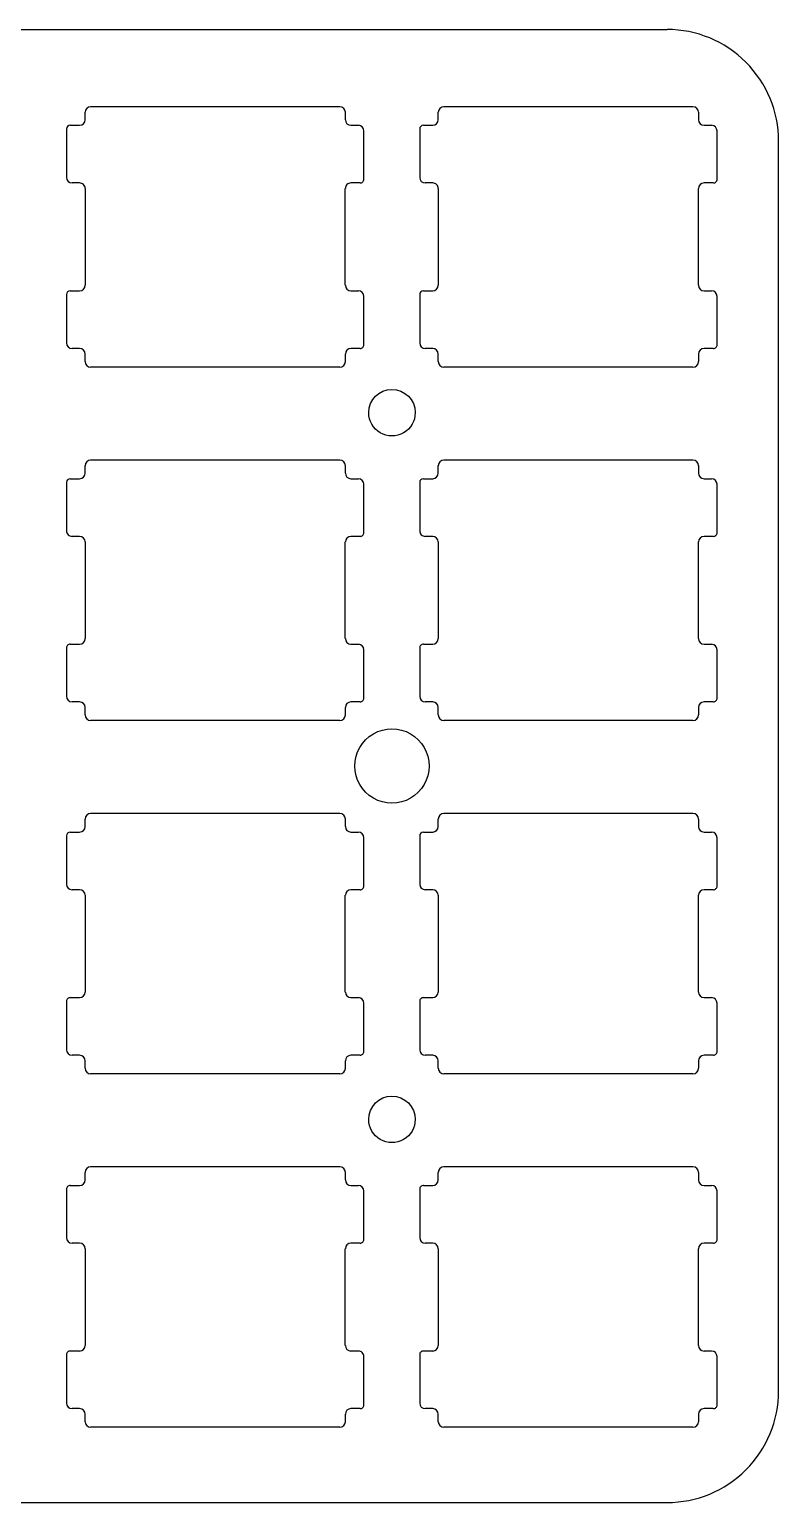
# Model space of a CAD drawing. Extents: x 0 to 657, y -223 to 2.
# Drawn here: x 542.5 to 656.7, y -222.6 to 1.9 of the extents above; entities that cross this region are included whole.
import ezdxf

# ---------------------------------------------------------------- set-up
doc = ezdxf.new("R2010")
doc.units = 0
doc.layers.get('0').update_dxf_attribs({"linetype": 'CONTINUOUS'})

msp = doc.modelspace()

# ---------------------------------------------------------------- linework, layer by layer
at = {"color": 7}
for points in [[(17.219007, 1.946728), (639.708805, 1.946728)], [(550.961691, -11.812459), (550.961691, -10.67486)], [(589.798454, -9.825261), (551.81129, -9.825261)], [(590.648053, -10.67486), (590.648053, -11.812459)], [(604.824839, -11.812459), (604.824839, -10.67486)], [(643.654402, -9.825261), (605.674438, -9.825261)], [(644.511201, -10.67486), (644.511201, -11.812459)], [(548.132094, -13.230858), (548.132094, -20.596451)], [(548.693693, -12.662058), (550.112092, -12.662058)], [(591.497652, -12.662058), (592.635251, -12.662058)], [(601.988042, -13.230858), (601.988042, -20.596451)], [(602.556841, -12.662058), (603.97524, -12.662058)], [(645.3608, -12.662058), (646.491199, -12.662058)], [(593.48485, -20.88445), (593.48485, -13.511657)], [(647.340798, -20.88445), (647.340798, -13.511657)], [(656.715189, -205.549872), (656.715189, -15.059656)], [(550.112092, -21.44605), (548.981693, -21.44605)], [(550.961691, -22.295649), (550.961691, -37.041235)], [(590.648053, -37.041235), (590.648053, -22.295649)], [(592.916051, -21.44605), (591.497652, -21.44605)], [(603.97524, -21.44605), (602.837641, -21.44605)], [(604.824839, -22.295649), (604.824839, -37.041235)], [(644.511201, -37.041235), (644.511201, -22.295649)], [(646.771999, -21.44605), (645.3608, -21.44605)], [(548.693693, -37.890834), (550.112092, -37.890834)], [(591.497652, -37.890834), (592.635251, -37.890834)], [(602.556841, -37.890834), (603.97524, -37.890834)], [(645.3608, -37.890834), (646.491199, -37.890834)], [(548.132094, -38.452433), (548.132094, -45.825226)], [(593.48485, -46.106026), (593.48485, -38.740433)], [(601.988042, -38.452433), (601.988042, -45.825226)], [(647.340798, -46.106026), (647.340798, -38.740433)], [(550.112092, -46.674825), (548.981693, -46.674825)], [(592.916051, -46.674825), (591.497652, -46.674825)], [(603.97524, -46.674825), (602.837641, -46.674825)], [(646.771999, -46.674825), (645.3608, -46.674825)], [(550.961691, -48.662023), (550.961691, -47.524425)], [(590.648053, -47.524425), (590.648053, -48.662023)], [(604.824839, -48.662023), (604.824839, -47.524425)], [(644.511201, -47.524425), (644.511201, -48.662023)], [(589.798454, -49.511623), (551.81129, -49.511623)], [(643.654402, -49.511623), (605.674438, -49.511623)], [(550.961691, -65.668407), (550.961691, -64.530808)], [(589.798454, -63.681209), (551.81129, -63.681209)], [(590.648053, -64.530808), (590.648053, -65.668407)], [(604.824839, -65.668407), (604.824839, -64.530808)], [(643.654402, -63.681209), (605.674438, -63.681209)], [(644.511201, -64.530808), (644.511201, -65.668407)], [(548.132094, -67.086806), (548.132094, -74.452399)], [(548.693693, -66.518006), (550.112092, -66.518006)], [(591.497652, -66.518006), (592.635251, -66.518006)], [(601.988042, -67.086806), (601.988042, -74.452399)], [(602.556841, -66.518006), (603.97524, -66.518006)], [(645.3608, -66.518006), (646.491199, -66.518006)], [(593.48485, -74.740398), (593.48485, -67.367605)], [(647.340798, -74.740398), (647.340798, -67.367605)], [(550.112092, -75.309198), (548.981693, -75.309198)], [(550.961691, -76.158797), (550.961691, -90.897183)], [(590.648053, -90.897183), (590.648053, -76.158797)], [(592.916051, -75.309198), (591.497652, -75.309198)], [(603.97524, -75.309198), (602.837641, -75.309198)], [(604.824839, -76.158797), (604.824839, -90.897183)], [(644.511201, -90.897183), (644.511201, -76.158797)], [(646.771999, -75.309198), (645.3608, -75.309198)], [(548.693693, -91.746782), (550.112092, -91.746782)], [(591.497652, -91.746782), (592.635251, -91.746782)], [(602.556841, -91.746782), (603.97524, -91.746782)], [(645.3608, -91.746782), (646.491199, -91.746782)], [(548.132094, -92.315581), (548.132094, -99.681174)], [(593.48485, -99.969174), (593.48485, -92.596381)], [(601.988042, -92.315581), (601.988042, -99.681174)], [(647.340798, -99.969174), (647.340798, -92.596381)], [(550.112092, -100.530773), (548.981693, -100.530773)], [(592.916051, -100.530773), (591.497652, -100.530773)], [(603.97524, -100.530773), (602.837641, -100.530773)], [(646.771999, -100.530773), (645.3608, -100.530773)], [(550.961691, -102.517971), (550.961691, -101.387573)], [(590.648053, -101.387573), (590.648053, -102.517971)], [(604.824839, -102.517971), (604.824839, -101.387573)], [(644.511201, -101.387573), (644.511201, -102.517971)], [(589.798454, -103.367571), (551.81129, -103.367571)], [(643.654402, -103.367571), (605.674438, -103.367571)], [(550.961691, -119.524355), (550.961691, -118.393956)], [(589.798454, -117.544357), (551.81129, -117.544357)], [(590.648053, -118.393956), (590.648053, -119.524355)], [(604.824839, -119.524355), (604.824839, -118.393956)], [(643.654402, -117.544357), (605.674438, -117.544357)], [(644.511201, -118.393956), (644.511201, -119.524355)], [(548.132094, -120.942754), (548.132094, -128.315547)], [(548.693693, -120.373954), (550.112092, -120.373954)], [(591.497652, -120.373954), (592.635251, -120.373954)], [(593.48485, -128.596346), (593.48485, -121.230753)], [(601.988042, -120.942754), (601.988042, -128.315547)], [(602.556841, -120.373954), (603.97524, -120.373954)], [(645.3608, -120.373954), (646.491199, -120.373954)], [(647.340798, -128.596346), (647.340798, -121.230753)], [(550.112092, -129.165146), (548.981693, -129.165146)], [(550.961691, -130.014745), (550.961691, -144.753131)], [(590.648053, -144.753131), (590.648053, -130.014745)], [(592.916051, -129.165146), (591.497652, -129.165146)], [(603.97524, -129.165146), (602.837641, -129.165146)], [(604.824839, -130.014745), (604.824839, -144.753131)], [(644.511201, -144.753131), (644.511201, -130.014745)], [(646.771999, -129.165146), (645.3608, -129.165146)], [(548.693693, -145.60273), (550.112092, -145.60273)], [(591.497652, -145.60273), (592.635251, -145.60273)], [(602.556841, -145.60273), (603.97524, -145.60273)], [(645.3608, -145.60273), (646.491199, -145.60273)], [(548.132094, -146.171529), (548.132094, -153.544322)], [(593.48485, -153.825122), (593.48485, -146.452329)], [(601.988042, -146.171529), (601.988042, -153.544322)], [(647.340798, -153.825122), (647.340798, -146.452329)], [(550.112092, -154.393921), (548.981693, -154.393921)], [(592.916051, -154.393921), (591.497652, -154.393921)], [(603.97524, -154.393921), (602.837641, -154.393921)], [(646.771999, -154.393921), (645.3608, -154.393921)], [(550.961691, -156.373919), (550.961691, -155.243521)], [(590.648053, -155.243521), (590.648053, -156.373919)], [(604.824839, -156.373919), (604.824839, -155.243521)], [(644.511201, -155.243521), (644.511201, -156.373919)], [(589.798454, -157.230719), (551.81129, -157.230719)], [(643.654402, -157.230719), (605.674438, -157.230719)], [(550.961691, -173.387503), (550.961691, -172.249904)], [(589.798454, -171.400305), (551.81129, -171.400305)], [(590.648053, -172.249904), (590.648053, -173.387503)], [(604.824839, -173.387503), (604.824839, -172.249904)], [(643.654402, -171.400305), (605.674438, -171.400305)], [(644.511201, -172.249904), (644.511201, -173.387503)], [(548.132094, -174.798702), (548.132094, -182.171495)], [(548.693693, -174.237102), (550.112092, -174.237102)], [(591.497652, -174.237102), (592.635251, -174.237102)], [(593.48485, -182.452294), (593.48485, -175.086701)], [(601.988042, -174.798702), (601.988042, -182.171495)], [(602.556841, -174.237102), (603.97524, -174.237102)], [(645.3608, -174.237102), (646.491199, -174.237102)], [(647.340798, -182.452294), (647.340798, -175.086701)], [(550.112092, -183.021094), (548.981693, -183.021094)], [(550.961691, -183.870693), (550.961691, -198.616279)], [(590.648053, -198.616279), (590.648053, -183.870693)], [(592.916051, -183.021094), (591.497652, -183.021094)], [(603.97524, -183.021094), (602.837641, -183.021094)], [(604.824839, -183.870693), (604.824839, -198.616279)], [(644.511201, -198.616279), (644.511201, -183.870693)], [(646.771999, -183.021094), (645.3608, -183.021094)], [(548.693693, -199.465878), (550.112092, -199.465878)], [(591.497652, -199.465878), (592.635251, -199.465878)], [(602.556841, -199.465878), (603.97524, -199.465878)], [(645.3608, -199.465878), (646.491199, -199.465878)], [(548.132094, -200.027477), (548.132094, -207.40027)], [(593.48485, -207.68107), (593.48485, -200.315477)], [(601.988042, -200.027477), (601.988042, -207.40027)], [(647.340798, -207.68107), (647.340798, -200.315477)], [(550.112092, -208.249869), (548.981693, -208.249869)], [(592.916051, -208.249869), (591.497652, -208.249869)], [(603.97524, -208.249869), (602.837641, -208.249869)], [(646.771999, -208.249869), (645.3608, -208.249869)], [(550.961691, -210.237067), (550.961691, -209.099469)], [(590.648053, -209.099469), (590.648053, -210.237067)], [(604.824839, -210.237067), (604.824839, -209.099469)], [(644.511201, -209.099469), (644.511201, -210.237067)], [(589.798454, -211.086667), (551.81129, -211.086667)], [(643.654402, -211.086667), (605.674438, -211.086667)], [(17.219007, -222.556256), (639.708805, -222.556256)]]:
    msp.add_lwpolyline(points, dxfattribs=at)
for points in [[(601.302811, -56.450983)], [(603.428796, -110.309098)], [(601.302811, -164.167177)]]:
    msp.add_lwpolyline(points, close=True, dxfattribs=at)
for points in [[(651.738876, -3.036312), (648.548045, 0.15344), (644.220559, 1.944656), (639.708805, 1.943128)], [(656.722389, -15.064696), (656.722389, -10.552942), (654.929708, -6.226063), (651.738876, -3.036312)], [(551.81849, -9.829581), (551.348888, -9.829621), (550.968211, -10.210298), (550.968171, -10.6799)], [(590.653093, -10.6799), (590.653053, -10.210298), (590.272375, -9.829621), (589.802774, -9.829581)], [(605.676598, -9.829581), (605.206996, -9.829621), (604.826319, -10.210298), (604.826279, -10.6799)], [(644.511201, -10.6799), (644.511161, -10.210579), (644.130922, -9.830018), (643.661602, -9.829581)], [(548.700173, -12.664218), (548.387293, -12.664378), (548.133694, -12.917978), (548.133534, -13.230858)], [(550.117852, -12.664218), (550.587454, -12.664178), (550.968131, -12.283501), (550.968171, -11.813899)], [(590.653093, -11.813899), (590.653132, -12.283501), (591.03381, -12.664178), (591.503412, -12.664218)], [(593.48773, -13.514537), (593.48769, -13.044936), (593.107013, -12.664258), (592.637411, -12.664218)], [(602.558281, -12.664218), (602.245401, -12.664378), (601.991801, -12.917978), (601.991642, -13.230858)], [(603.97596, -12.664218), (604.445562, -12.664178), (604.826239, -12.283501), (604.826279, -11.813899)], [(644.511201, -11.813899), (644.51124, -12.28322), (644.891479, -12.663781), (645.3608, -12.664218)], [(647.347998, -13.514537), (647.347958, -13.045217), (646.967719, -12.664655), (646.498399, -12.664218)], [(548.133534, -20.600771), (548.133574, -21.070372), (548.514251, -21.45105), (548.983853, -21.45109)], [(550.719352, -21.700418), (550.55987, -21.540801), (550.343489, -21.451109), (550.117852, -21.45109)], [(550.968171, -22.302129), (550.968343, -22.076491), (550.878834, -21.860035), (550.719352, -21.700418)], [(590.901912, -21.700418), (590.74243, -21.860035), (590.652921, -22.076491), (590.653093, -22.302129)], [(591.503412, -21.45109), (591.277774, -21.451109), (591.061394, -21.540801), (590.901912, -21.700418)], [(592.920371, -21.45109), (593.070754, -21.451204), (593.215021, -21.391564), (593.321426, -21.285295)], [(593.321426, -21.285295), (593.42783, -21.179025), (593.487653, -21.034834), (593.48773, -20.88445)], [(601.991642, -20.600771), (601.991682, -21.070372), (602.372359, -21.45105), (602.841961, -21.45109)], [(604.57746, -21.700418), (604.417978, -21.540801), (604.201597, -21.451109), (603.97596, -21.45109)], [(604.826279, -22.302129), (604.826451, -22.076491), (604.736942, -21.860035), (604.57746, -21.700418)], [(645.3608, -21.45109), (644.891198, -21.451527), (644.510843, -21.832527), (644.511201, -22.302129)], [(646.779199, -21.45109), (646.929831, -21.451587), (647.074469, -21.392116), (647.181185, -21.285805)], [(647.181185, -21.285805), (647.287901, -21.179494), (647.347922, -21.035084), (647.347998, -20.88445)], [(548.700173, -37.892274), (548.387293, -37.892434), (548.133694, -38.146033), (548.133534, -38.458913)], [(550.117852, -37.892274), (550.587454, -37.892234), (550.968131, -37.511557), (550.968171, -37.041955)], [(590.653093, -37.041955), (590.653132, -37.511557), (591.03381, -37.892234), (591.503412, -37.892274)], [(593.48773, -38.742593), (593.48769, -38.272991), (593.107013, -37.892314), (592.637411, -37.892274)], [(602.558281, -37.892274), (602.245401, -37.892434), (601.991801, -38.146033), (601.991642, -38.458913)], [(603.97596, -37.892274), (604.445562, -37.892234), (604.826239, -37.511557), (604.826279, -37.041955)], [(644.511201, -37.041955), (644.51124, -37.511276), (644.891479, -37.891837), (645.3608, -37.892274)], [(647.347998, -38.742593), (647.347958, -38.273272), (646.967719, -37.892711), (646.498399, -37.892274)], [(548.133534, -45.829546), (548.133574, -46.299148), (548.514251, -46.679826), (548.983853, -46.679865)], [(550.968171, -47.530185), (550.968131, -47.060583), (550.587454, -46.679905), (550.117852, -46.679865)], [(591.503412, -46.679865), (591.03381, -46.679905), (590.653132, -47.060583), (590.653093, -47.530185)], [(592.920371, -46.679865), (593.070879, -46.67998), (593.215255, -46.620241), (593.321681, -46.513816)], [(593.321681, -46.513816), (593.428106, -46.407391), (593.487844, -46.263014), (593.48773, -46.112506)], [(601.991642, -45.829546), (601.991682, -46.299148), (602.372359, -46.679826), (602.841961, -46.679865)], [(604.826279, -47.530185), (604.826239, -47.060583), (604.445562, -46.679905), (603.97596, -46.679865)], [(645.3608, -46.679865), (644.891479, -46.680302), (644.51124, -47.060864), (644.511201, -47.530185)], [(646.779199, -46.679865), (646.929956, -46.680363), (647.074703, -46.620794), (647.18144, -46.514327)], [(647.18144, -46.514327), (647.288177, -46.40786), (647.348113, -46.263264), (647.347998, -46.112506)], [(550.968171, -48.664183), (550.968211, -49.133785), (551.348888, -49.514463), (551.81849, -49.514503)], [(589.802774, -49.514503), (590.272375, -49.514463), (590.653053, -49.133785), (590.653093, -48.664183)], [(604.826279, -48.664183), (604.826319, -49.133785), (605.206996, -49.514463), (605.676598, -49.514503)], [(643.661602, -49.514503), (644.130922, -49.514066), (644.511161, -49.133504), (644.511201, -48.664183)], [(594.216204, -56.450983), (594.216204, -54.494071), (595.802595, -52.90768), (597.759507, -52.90768)], [(597.759507, -52.90768), (599.71642, -52.90768), (601.302811, -54.494071), (601.302811, -56.450983)], [(595.987856, -59.519574), (594.891554, -58.886624), (594.216204, -57.716884), (594.216204, -56.450983)], [(601.302811, -56.450983), (601.302811, -57.716884), (600.627461, -58.886624), (599.531159, -59.519574)], [(599.531159, -59.519574), (598.434857, -60.152525), (597.084158, -60.152525), (595.987856, -59.519574)], [(551.81849, -63.687689), (551.348888, -63.687729), (550.968211, -64.068406), (550.968171, -64.538008)], [(590.653093, -64.538008), (590.653053, -64.068406), (590.272375, -63.687729), (589.802774, -63.687689)], [(605.676598, -63.687689), (605.206996, -63.687729), (604.826319, -64.068406), (604.826279, -64.538008)], [(644.511201, -64.538008), (644.511161, -64.068687), (644.130922, -63.688126), (643.661602, -63.687689)], [(548.700173, -66.522326), (548.387293, -66.522486), (548.133694, -66.776086), (548.133534, -67.088966)], [(550.117852, -66.522326), (550.587454, -66.522286), (550.968131, -66.141609), (550.968171, -65.672007)], [(590.653093, -65.672007), (590.653132, -66.141609), (591.03381, -66.522286), (591.503412, -66.522326)], [(593.48773, -67.372645), (593.48769, -66.903044), (593.107013, -66.522366), (592.637411, -66.522326)], [(602.558281, -66.522326), (602.245401, -66.522486), (601.991801, -66.776086), (601.991642, -67.088966)], [(603.97596, -66.522326), (604.445562, -66.522286), (604.826239, -66.141609), (604.826279, -65.672007)], [(644.511201, -65.672007), (644.51124, -66.141328), (644.891479, -66.521889), (645.3608, -66.522326)], [(647.347998, -67.372645), (647.347958, -66.903325), (646.967719, -66.522763), (646.498399, -66.522326)], [(548.133534, -74.458879), (548.133362, -74.684516), (548.222871, -74.900972), (548.382353, -75.060589)], [(548.382353, -75.060589), (548.541835, -75.220207), (548.758215, -75.309899), (548.983853, -75.309918)], [(550.968171, -76.160237), (550.968131, -75.690635), (550.587454, -75.309957), (550.117852, -75.309918)], [(591.503412, -75.309918), (591.03381, -75.309957), (590.653132, -75.690635), (590.653093, -76.160237)], [(592.920371, -75.309918), (593.070879, -75.310032), (593.215255, -75.250294), (593.321681, -75.143868)], [(593.321681, -75.143868), (593.428106, -75.037443), (593.487844, -74.893066), (593.48773, -74.742558)], [(601.991642, -74.458879), (601.99147, -74.684516), (602.080979, -74.900972), (602.240461, -75.060589)], [(602.240461, -75.060589), (602.399943, -75.220207), (602.616323, -75.309899), (602.841961, -75.309918)], [(604.826279, -76.160237), (604.826239, -75.690635), (604.445562, -75.309957), (603.97596, -75.309918)], [(645.3608, -75.309918), (644.891479, -75.310355), (644.51124, -75.690916), (644.511201, -76.160237)], [(646.779199, -75.309918), (646.929956, -75.310415), (647.074703, -75.250846), (647.18144, -75.144379)], [(647.18144, -75.144379), (647.288177, -75.037912), (647.348113, -74.893316), (647.347998, -74.742558)], [(548.299329, -91.916686), (548.193059, -92.023091), (548.13342, -92.167358), (548.133534, -92.317741)], [(548.700173, -91.750382), (548.54979, -91.750459), (548.405598, -91.810281), (548.299329, -91.916686)], [(550.117852, -91.750382), (550.587454, -91.750342), (550.968131, -91.369665), (550.968171, -90.900063)], [(590.653093, -90.900063), (590.653132, -91.369665), (591.03381, -91.750342), (591.503412, -91.750382)], [(593.48773, -92.600701), (593.48769, -92.131099), (593.107013, -91.750422), (592.637411, -91.750382)], [(602.157437, -91.916686), (602.051167, -92.023091), (601.991528, -92.167358), (601.991642, -92.317741)], [(602.558281, -91.750382), (602.407898, -91.750459), (602.263706, -91.810281), (602.157437, -91.916686)], [(603.97596, -91.750382), (604.445562, -91.750342), (604.826239, -91.369665), (604.826279, -90.900063)], [(644.511201, -90.900063), (644.51124, -91.369384), (644.891479, -91.749945), (645.3608, -91.750382)], [(647.347998, -92.600701), (647.347958, -92.13138), (646.967719, -91.750819), (646.498399, -91.750382)], [(548.133534, -99.687654), (548.133574, -100.157256), (548.514251, -100.537934), (548.983853, -100.537973)], [(550.968171, -101.388293), (550.968131, -100.918691), (550.587454, -100.538013), (550.117852, -100.537973)], [(591.503412, -100.537973), (591.03381, -100.538013), (590.653132, -100.918691), (590.653093, -101.388293)], [(592.920371, -100.537973), (593.070754, -100.538088), (593.215021, -100.478448), (593.321426, -100.372178)], [(593.321426, -100.372178), (593.42783, -100.265909), (593.487653, -100.121717), (593.48773, -99.971334)], [(601.991642, -99.687654), (601.991682, -100.157256), (602.372359, -100.537934), (602.841961, -100.537973)], [(604.826279, -101.388293), (604.826239, -100.918691), (604.445562, -100.538013), (603.97596, -100.537973)], [(645.3608, -100.537973), (644.891479, -100.53841), (644.51124, -100.918972), (644.511201, -101.388293)], [(646.779199, -100.537973), (646.929831, -100.53847), (647.074469, -100.479), (647.181185, -100.372689)], [(647.181185, -100.372689), (647.287901, -100.266378), (647.347922, -100.121967), (647.347998, -99.971334)], [(550.968171, -102.522291), (550.968211, -102.991893), (551.348888, -103.372571), (551.81849, -103.372611)], [(589.802774, -103.372611), (590.272375, -103.372571), (590.653053, -102.991893), (590.653093, -102.522291)], [(604.826279, -102.522291), (604.826319, -102.991893), (605.206996, -103.372571), (605.676598, -103.372611)], [(643.661602, -103.372611), (644.130922, -103.372174), (644.511161, -102.991612), (644.511201, -102.522291)], [(592.090219, -110.309098), (592.090219, -108.283657), (593.170779, -106.412071), (594.924863, -105.39935)], [(594.924863, -105.39935), (596.678947, -104.386629), (598.840068, -104.386629), (600.594152, -105.39935)], [(600.594152, -105.39935), (602.348236, -106.412071), (603.428796, -108.283657), (603.428796, -110.309098)], [(594.924863, -115.218846), (593.170779, -114.206126), (592.090219, -112.33454), (592.090219, -110.309098)], [(603.428796, -110.309098), (603.428796, -112.33454), (602.348236, -114.206126), (600.594152, -115.218846)], [(600.594152, -115.218846), (598.840068, -116.231567), (596.678947, -116.231567), (594.924863, -115.218846)], [(551.81849, -117.545797), (551.348888, -117.545837), (550.968211, -117.926514), (550.968171, -118.396116)], [(590.653093, -118.396116), (590.653053, -117.926514), (590.272375, -117.545837), (589.802774, -117.545797)], [(605.676598, -117.545797), (605.206996, -117.545837), (604.826319, -117.926514), (604.826279, -118.396116)], [(644.511201, -118.396116), (644.511161, -117.926795), (644.130922, -117.546234), (643.661602, -117.545797)], [(548.700173, -120.380434), (548.387293, -120.380594), (548.133694, -120.634193), (548.133534, -120.947074)], [(550.117852, -120.380434), (550.587454, -120.380394), (550.968131, -119.999717), (550.968171, -119.530115)], [(590.653093, -119.530115), (590.653132, -119.999717), (591.03381, -120.380394), (591.503412, -120.380434)], [(593.48773, -121.230753), (593.48769, -120.761152), (593.107013, -120.380474), (592.637411, -120.380434)], [(602.558281, -120.380434), (602.245401, -120.380594), (601.991801, -120.634193), (601.991642, -120.947074)], [(603.97596, -120.380434), (604.445562, -120.380394), (604.826239, -119.999717), (604.826279, -119.530115)], [(644.511201, -119.530115), (644.51124, -119.999436), (644.891479, -120.379997), (645.3608, -120.380434)], [(647.347998, -121.230753), (647.347958, -120.761433), (646.967719, -120.380871), (646.498399, -120.380434)], [(548.133534, -128.317707), (548.133574, -128.787308), (548.514251, -129.167986), (548.983853, -129.168026)], [(550.968171, -130.018345), (550.968131, -129.548743), (550.587454, -129.168065), (550.117852, -129.168026)], [(591.503412, -129.168026), (591.03381, -129.168065), (590.653132, -129.548743), (590.653093, -130.018345)], [(592.920371, -129.168026), (593.070879, -129.16814), (593.215255, -129.108402), (593.321681, -129.001976)], [(593.321681, -129.001976), (593.428106, -128.895551), (593.487844, -128.751174), (593.48773, -128.600666)], [(601.991642, -128.317707), (601.991682, -128.787308), (602.372359, -129.167986), (602.841961, -129.168026)], [(604.826279, -130.018345), (604.826239, -129.548743), (604.445562, -129.168065), (603.97596, -129.168026)], [(645.3608, -129.168026), (644.891479, -129.168463), (644.51124, -129.549024), (644.511201, -130.018345)], [(646.779199, -129.168026), (646.929956, -129.168523), (647.074703, -129.108954), (647.18144, -129.002487)], [(647.18144, -129.002487), (647.288177, -128.89602), (647.348113, -128.751424), (647.347998, -128.600666)], [(548.299329, -145.774794), (548.193059, -145.881199), (548.13342, -146.025466), (548.133534, -146.175849)], [(548.700173, -145.60849), (548.54979, -145.608567), (548.405598, -145.668389), (548.299329, -145.774794)], [(550.117852, -145.60849), (550.587454, -145.60845), (550.968131, -145.227772), (550.968171, -144.758171)], [(590.653093, -144.758171), (590.653132, -145.227772), (591.03381, -145.60845), (591.503412, -145.60849)], [(593.48773, -146.458809), (593.48769, -145.989207), (593.107013, -145.60853), (592.637411, -145.60849)], [(602.157437, -145.774794), (602.051167, -145.881199), (601.991528, -146.025466), (601.991642, -146.175849)], [(602.558281, -145.60849), (602.407898, -145.608567), (602.263706, -145.668389), (602.157437, -145.774794)], [(603.97596, -145.60849), (604.445562, -145.60845), (604.826239, -145.227772), (604.826279, -144.758171)], [(644.511201, -144.758171), (644.51124, -145.227491), (644.891479, -145.608053), (645.3608, -145.60849)], [(647.347998, -146.458809), (647.347958, -145.989488), (646.967719, -145.608927), (646.498399, -145.60849)], [(548.133534, -153.545762), (548.133574, -154.015364), (548.514251, -154.396042), (548.983853, -154.396081)], [(550.968171, -155.246401), (550.968131, -154.776799), (550.587454, -154.396121), (550.117852, -154.396081)], [(591.503412, -154.396081), (591.03381, -154.396121), (590.653132, -154.776799), (590.653093, -155.246401)], [(592.920371, -154.396081), (593.070754, -154.396196), (593.215021, -154.336556), (593.321426, -154.230286)], [(593.321426, -154.230286), (593.42783, -154.124017), (593.487653, -153.979825), (593.48773, -153.829442)], [(601.991642, -153.545762), (601.991682, -154.015364), (602.372359, -154.396042), (602.841961, -154.396081)], [(604.826279, -155.246401), (604.826239, -154.776799), (604.445562, -154.396121), (603.97596, -154.396081)], [(645.3608, -154.396081), (644.891479, -154.396518), (644.51124, -154.77708), (644.511201, -155.246401)], [(646.779199, -154.396081), (646.929831, -154.396578), (647.074469, -154.337108), (647.181185, -154.230797)], [(647.181185, -154.230797), (647.287901, -154.124486), (647.347922, -153.980075), (647.347998, -153.829442)], [(550.968171, -156.380399), (550.968211, -156.850001), (551.348888, -157.230679), (551.81849, -157.230719)], [(589.802774, -157.230719), (590.272375, -157.230679), (590.653053, -156.850001), (590.653093, -156.380399)], [(604.826279, -156.380399), (604.826319, -156.850001), (605.206996, -157.230679), (605.676598, -157.230719)], [(643.661602, -157.230719), (644.130922, -157.230282), (644.511161, -156.84972), (644.511201, -156.380399)], [(594.216204, -164.167177), (594.216204, -162.210265), (595.802595, -160.623874), (597.759507, -160.623874)], [(597.759507, -160.623874), (599.71642, -160.623874), (601.302811, -162.210265), (601.302811, -164.167177)], [(595.987856, -167.235769), (594.891554, -166.602818), (594.216204, -165.433078), (594.216204, -164.167177)], [(601.302811, -164.167177), (601.302811, -165.433078), (600.627461, -166.602818), (599.531159, -167.235769)], [(599.531159, -167.235769), (598.434857, -167.868719), (597.084158, -167.868719), (595.987856, -167.235769)], [(551.81849, -171.403905), (551.348888, -171.403945), (550.968211, -171.784622), (550.968171, -172.254224)], [(590.653093, -172.254224), (590.653053, -171.784622), (590.272375, -171.403945), (589.802774, -171.403905)], [(605.676598, -171.403905), (605.206996, -171.403945), (604.826319, -171.784622), (604.826279, -172.254224)], [(644.511201, -172.254224), (644.511161, -171.784903), (644.130922, -171.404342), (643.661602, -171.403905)], [(548.299329, -174.404846), (548.193059, -174.511251), (548.13342, -174.655518), (548.133534, -174.805902)], [(548.700173, -174.238542), (548.54979, -174.238619), (548.405598, -174.298442), (548.299329, -174.404846)], [(550.117852, -174.238542), (550.587454, -174.238502), (550.968131, -173.857825), (550.968171, -173.388223)], [(590.653093, -173.388223), (590.653132, -173.857825), (591.03381, -174.238502), (591.503412, -174.238542)], [(593.48773, -175.088861), (593.48769, -174.61926), (593.107013, -174.238582), (592.637411, -174.238542)], [(602.157437, -174.404846), (602.051167, -174.511251), (601.991528, -174.655518), (601.991642, -174.805902)], [(602.558281, -174.238542), (602.407898, -174.238619), (602.263706, -174.298442), (602.157437, -174.404846)], [(603.97596, -174.238542), (604.445562, -174.238502), (604.826239, -173.857825), (604.826279, -173.388223)], [(644.511201, -173.388223), (644.51124, -173.857544), (644.891479, -174.238105), (645.3608, -174.238542)], [(647.347998, -175.088861), (647.347958, -174.619541), (646.967719, -174.238979), (646.498399, -174.238542)], [(548.133534, -182.175815), (548.133574, -182.645416), (548.514251, -183.026094), (548.983853, -183.026134)], [(550.968171, -183.876453), (550.968131, -183.406851), (550.587454, -183.026173), (550.117852, -183.026134)], [(591.503412, -183.026134), (591.03381, -183.026173), (590.653132, -183.406851), (590.653093, -183.876453)], [(592.920371, -183.026134), (593.070879, -183.026248), (593.215255, -182.96651), (593.321681, -182.860084)], [(593.321681, -182.860084), (593.428106, -182.753659), (593.487844, -182.609282), (593.48773, -182.458774)], [(601.991642, -182.175815), (601.991682, -182.645416), (602.372359, -183.026094), (602.841961, -183.026134)], [(604.826279, -183.876453), (604.826239, -183.406851), (604.445562, -183.026173), (603.97596, -183.026134)], [(645.3608, -183.026134), (644.891479, -183.026571), (644.51124, -183.407132), (644.511201, -183.876453)], [(646.779199, -183.026134), (646.929956, -183.026631), (647.074703, -182.967062), (647.18144, -182.860595)], [(647.18144, -182.860595), (647.288177, -182.754128), (647.348113, -182.609532), (647.347998, -182.458774)], [(548.299329, -199.632902), (548.193059, -199.739307), (548.13342, -199.883574), (548.133534, -200.033957)], [(548.700173, -199.466598), (548.54979, -199.466675), (548.405598, -199.526497), (548.299329, -199.632902)], [(550.117852, -199.466598), (550.587454, -199.466558), (550.968131, -199.08588), (550.968171, -198.616279)], [(590.653093, -198.616279), (590.653132, -199.08588), (591.03381, -199.466558), (591.503412, -199.466598)], [(593.238911, -199.715926), (593.079429, -199.556309), (592.863048, -199.466617), (592.637411, -199.466598)], [(593.48773, -200.317637), (593.487902, -200.091999), (593.398393, -199.875544), (593.238911, -199.715926)], [(602.157437, -199.632902), (602.051167, -199.739307), (601.991528, -199.883574), (601.991642, -200.033957)], [(602.558281, -199.466598), (602.407898, -199.466675), (602.263706, -199.526497), (602.157437, -199.632902)], [(603.97596, -199.466598), (604.445562, -199.466558), (604.826239, -199.08588), (604.826279, -198.616279)], [(644.511201, -198.616279), (644.51124, -199.085599), (644.891479, -199.466161), (645.3608, -199.466598)], [(647.347998, -200.317637), (647.348356, -199.848035), (646.968001, -199.467035), (646.498399, -199.466598)], [(651.738876, -217.581136), (654.929708, -214.391385), (656.722389, -210.064505), (656.722389, -205.552752)], [(548.133534, -207.40387), (548.133574, -207.873472), (548.514251, -208.25415), (548.983853, -208.254189)], [(550.968171, -209.104508), (550.968131, -208.634907), (550.587454, -208.254229), (550.117852, -208.254189)], [(591.503412, -208.254189), (591.03381, -208.254229), (590.653132, -208.634907), (590.653093, -209.104508)], [(592.920371, -208.254189), (593.070754, -208.254304), (593.215021, -208.194664), (593.321426, -208.088394)], [(593.321426, -208.088394), (593.42783, -207.982125), (593.487653, -207.837933), (593.48773, -207.68755)], [(601.991642, -207.40387), (601.991682, -207.873472), (602.372359, -208.25415), (602.841961, -208.254189)], [(604.826279, -209.104508), (604.826239, -208.634907), (604.445562, -208.254229), (603.97596, -208.254189)], [(645.3608, -208.254189), (644.891479, -208.254626), (644.51124, -208.635188), (644.511201, -209.104508)], [(646.779199, -208.254189), (646.929831, -208.254686), (647.074469, -208.195216), (647.181185, -208.088905)], [(647.181185, -208.088905), (647.287901, -207.982594), (647.347922, -207.838183), (647.347998, -207.68755)], [(550.968171, -210.238507), (550.968211, -210.708109), (551.348888, -211.088787), (551.81849, -211.088827)], [(589.802774, -211.088827), (590.272375, -211.088787), (590.653053, -210.708109), (590.653093, -210.238507)], [(604.826279, -210.238507), (604.826319, -210.708109), (605.206996, -211.088787), (605.676598, -211.088827)], [(643.661602, -211.088827), (644.130922, -211.088389), (644.511161, -210.707828), (644.511201, -210.238507)], [(639.708805, -222.560575), (644.220559, -222.562103), (648.548045, -220.770888), (651.738876, -217.581136)]]:
    msp.add_open_spline(points, degree=3, dxfattribs=at)

doc.saveas('drawing.dxf')
